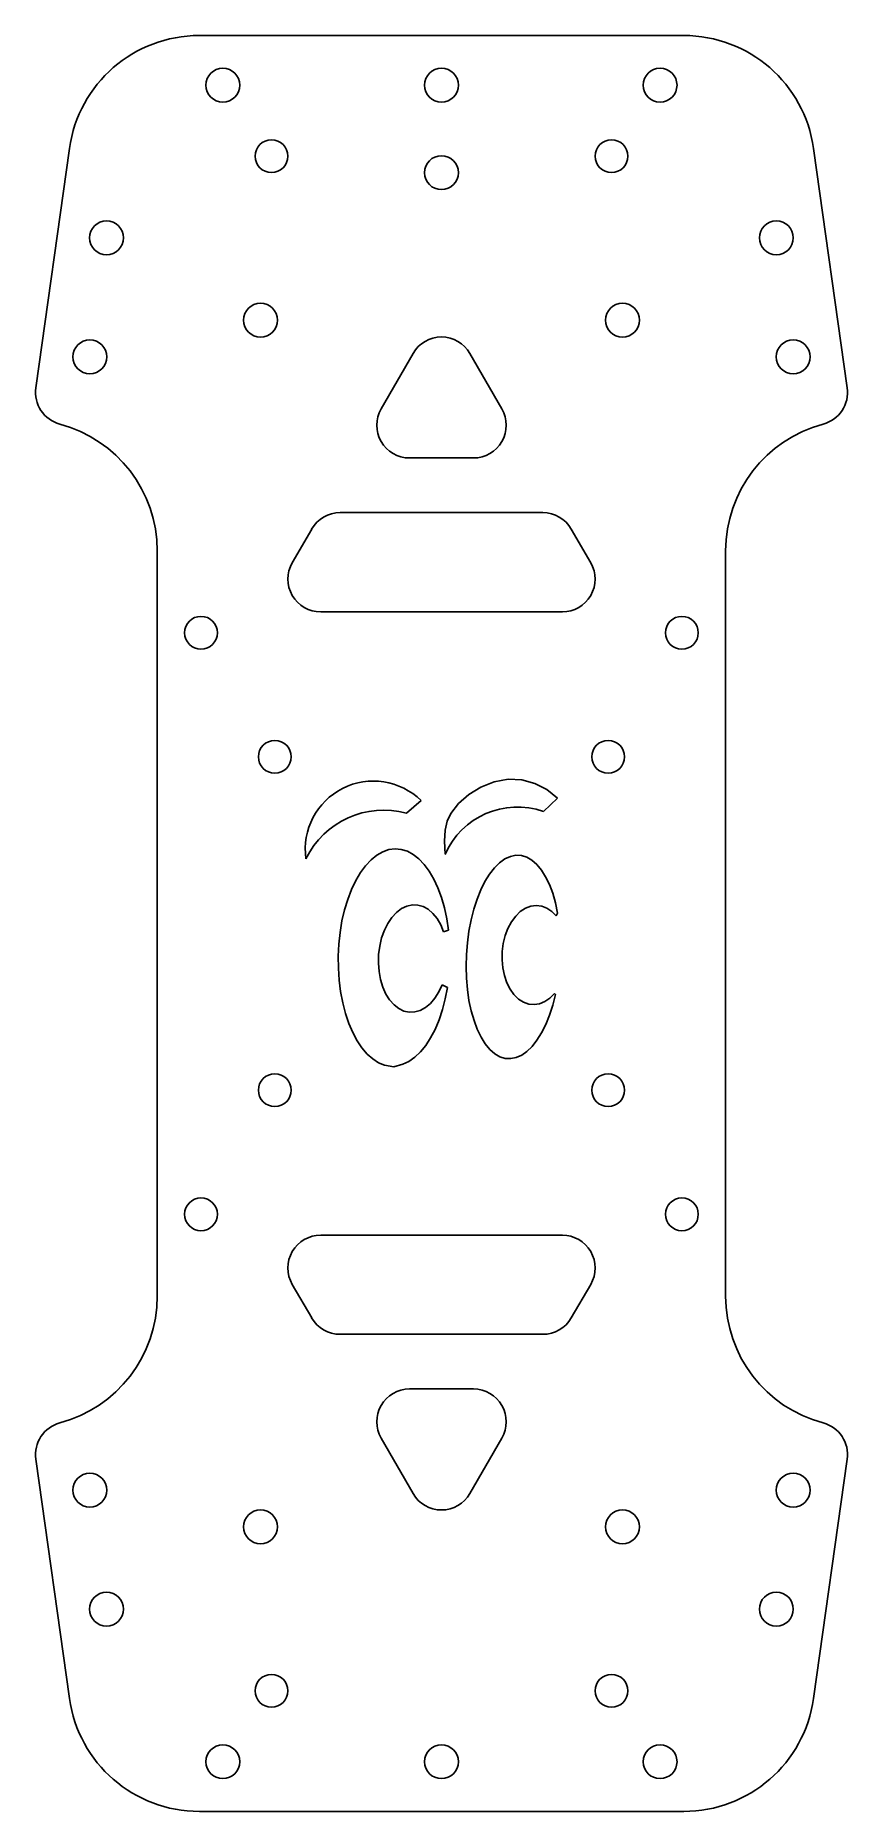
# Model space of a CAD drawing. Header units: inches. Extents: x 680 to 754, y 293 to 455.
import ezdxf

# ---------------------------------------------------------------- set-up
doc = ezdxf.new("R2010")
doc.units = ezdxf.units.IN
doc.header["$MEASUREMENT"] = 0
doc.linetypes.add('Continuous2', pattern=[0])
doc.layers.add('Modified Main Plates', color=1, linetype='Continuous')

msp = doc.modelspace()

# ---------------------------------------------------------------- linework, layer by layer
at = {"layer": 'Modified Main Plates', "color": 1, "linetype": 'Continuous2', "lineweight": -3, "true_color": 0xff0000}
for p, q in [((694.68, 455.26), (738.99, 455.26)), ((682.8, 444.93), (679.72, 423.03)), ((750.87, 444.93), (753.95, 423.03)), ((690.83, 339.93), (690.83, 408.11)), ((742.83, 408.11), (742.83, 339.93)), ((682.8, 303.12), (679.72, 325.02)), ((750.87, 303.12), (753.95, 325.02)), ((694.68, 292.79), (738.99, 292.79))]:
    msp.add_line(p, q, dxfattribs=at)
at = {"layer": 'Modified Main Plates', "color": 5, "linetype": 'Continuous2', "lineweight": -3, "true_color": 0x0000ff}
for p, q in [((714.24, 426.18), (711.31, 421.11)), ((719.43, 426.18), (722.36, 421.11)), ((713.91, 416.61), (719.76, 416.61)), ((726.11, 411.61), (707.55, 411.61)), ((703.18, 407.03), (704.96, 410.11)), ((730.49, 407.03), (728.71, 410.11)), ((705.78, 402.53), (727.89, 402.53)), ((721.66, 386.98), (720.44, 386.49)), ((722.93, 387.22), (721.66, 386.98)), ((724.19, 387.16), (722.93, 387.22)), ((725.38, 386.84), (724.19, 387.16)), ((726.48, 386.27), (725.38, 386.84)), ((713.63, 384.11), (714.96, 385.26)), ((719.32, 385.81), (718.38, 384.99)), ((720.44, 386.49), (719.32, 385.81)), ((726.16, 384.28), (727.45, 385.48)), ((727.45, 385.48), (726.48, 386.27)), ((717.69, 384.1), (717.35, 383.38)), ((718.38, 384.99), (717.69, 384.1)), ((717.16, 382.55), (717.1, 381.56)), ((717.35, 383.38), (717.16, 382.55)), ((710.92, 380.27), (710.39, 379.85)), ((711.46, 380.58), (710.92, 380.27)), ((712.02, 380.78), (711.46, 380.58)), ((712.59, 380.85), (712.02, 380.78)), ((713.15, 380.8), (712.59, 380.85)), ((713.71, 380.63), (713.15, 380.8)), ((714.25, 380.34), (713.71, 380.63)), ((714.77, 379.93), (714.25, 380.34)), ((717.1, 381.56), (717.16, 380.35)), ((723.64, 380.26), (723.14, 380.16)), ((724.14, 380.23), (723.64, 380.26)), ((724.63, 380.08), (724.14, 380.23)), ((709.42, 378.68), (708.99, 377.95)), ((709.89, 379.31), (709.42, 378.68)), ((710.39, 379.85), (709.89, 379.31)), ((715.26, 379.42), (714.77, 379.93)), ((715.72, 378.8), (715.26, 379.42)), ((716.14, 378.08), (715.72, 378.8)), ((721.68, 379.12), (721.23, 378.55)), ((722.15, 379.58), (721.68, 379.12)), ((722.64, 379.93), (722.15, 379.58)), ((723.14, 380.16), (722.64, 379.93)), ((725.1, 379.81), (724.63, 380.08)), ((725.55, 379.42), (725.1, 379.81)), ((725.97, 378.91), (725.55, 379.42)), ((726.36, 378.3), (725.97, 378.91)), ((708.6, 377.13), (708.26, 376.23)), ((708.99, 377.95), (708.6, 377.13)), ((716.51, 377.28), (716.14, 378.08)), ((716.84, 376.4), (716.51, 377.28)), ((720.43, 377.1), (720.09, 376.25)), ((720.81, 377.87), (720.43, 377.1)), ((721.23, 378.55), (720.81, 377.87)), ((726.7, 377.59), (726.36, 378.3)), ((727.01, 376.79), (726.7, 377.59)), ((708.26, 376.23), (707.97, 375.28)), ((712.72, 375.03), (713.18, 375.38)), ((713.18, 375.38), (713.67, 375.61)), ((713.67, 375.61), (714.17, 375.72)), ((714.17, 375.72), (714.67, 375.71)), ((714.67, 375.71), (715.16, 375.58)), ((715.16, 375.58), (715.62, 375.32)), ((715.62, 375.32), (716.05, 374.95)), ((717.11, 375.45), (716.84, 376.4)), ((717.33, 374.45), (717.11, 375.45)), ((719.79, 375.33), (719.54, 374.35)), ((720.09, 376.25), (719.79, 375.33)), ((724.04, 375.11), (724.51, 375.42)), ((724.51, 375.42), (725, 375.61)), ((725, 375.61), (725.5, 375.68)), ((725.5, 375.68), (726, 375.62)), ((726, 375.62), (726.48, 375.43)), ((726.48, 375.43), (726.92, 375.13)), ((727.26, 375.9), (727.01, 376.79)), ((727.46, 374.96), (727.26, 375.9)), ((707.73, 374.26), (707.56, 373.21)), ((707.97, 375.28), (707.73, 374.26)), ((711.61, 373.4), (711.93, 374.03)), ((711.93, 374.03), (712.3, 374.58)), ((712.3, 374.58), (712.72, 375.03)), ((716.05, 374.95), (716.44, 374.48)), ((716.44, 374.48), (716.77, 373.91)), ((716.77, 373.91), (717.03, 373.27)), ((717.48, 373.4), (717.33, 374.45)), ((719.54, 374.35), (719.34, 373.32)), ((722.91, 373.58), (723.24, 374.18)), ((723.24, 374.18), (723.62, 374.7)), ((723.62, 374.7), (724.04, 375.11)), ((726.92, 375.13), (727.33, 374.72)), ((727.33, 374.72), (727.46, 374.96)), ((707.44, 372.13), (707.39, 371.03)), ((707.56, 373.21), (707.44, 372.13)), ((711.18, 371.96), (711.36, 372.7)), ((711.36, 372.7), (711.61, 373.4)), ((717.03, 373.27), (717.48, 373.4)), ((719.2, 372.26), (719.12, 371.18)), ((719.34, 373.32), (719.2, 372.26)), ((722.39, 371.46), (722.48, 372.2)), ((722.48, 372.2), (722.66, 372.92)), ((722.66, 372.92), (722.91, 373.58)), ((707.39, 371.03), (707.4, 369.93)), ((711.06, 370.4), (711.08, 371.18)), ((711.08, 371.18), (711.18, 371.96)), ((719.12, 371.18), (719.09, 370.1)), ((722.37, 370.71), (722.39, 371.46)), ((722.44, 369.97), (722.37, 370.71)), ((707.4, 369.93), (707.47, 368.85)), ((707.47, 368.85), (707.6, 367.79)), ((711.12, 369.63), (711.06, 370.4)), ((711.25, 368.89), (711.12, 369.63)), ((711.47, 368.2), (711.25, 368.89)), ((719.09, 370.1), (719.12, 369.03)), ((719.12, 369.03), (719.21, 367.99)), ((722.59, 369.26), (722.44, 369.97)), ((722.81, 368.6), (722.59, 369.26)), ((707.6, 367.79), (707.8, 366.76)), ((711.75, 367.57), (711.47, 368.2)), ((712.09, 367.03), (711.75, 367.57)), ((716.23, 367.19), (715.82, 366.71)), ((716.59, 367.76), (716.23, 367.19)), ((716.89, 368.41), (716.59, 367.76)), ((717.38, 368.17), (716.89, 368.41)), ((717.18, 367.13), (717.38, 368.17)), ((719.21, 367.99), (719.35, 366.99)), ((723.11, 368.02), (722.81, 368.6)), ((723.46, 367.52), (723.11, 368.02)), ((723.88, 367.11), (723.46, 367.52)), ((726.76, 367.2), (726.3, 366.88)), ((727.18, 367.63), (726.76, 367.2)), ((727.02, 366.56), (727.27, 367.54)), ((727.27, 367.54), (727.18, 367.63)), ((707.8, 366.76), (708.05, 365.79)), ((708.05, 365.79), (708.35, 364.88)), ((712.49, 366.58), (712.09, 367.03)), ((712.93, 366.24), (712.49, 366.58)), ((713.4, 366.01), (712.93, 366.24)), ((713.89, 365.91), (713.4, 366.01)), ((714.39, 365.93), (713.89, 365.91)), ((714.89, 366.07), (714.39, 365.93)), ((715.37, 366.33), (714.89, 366.07)), ((715.82, 366.71), (715.37, 366.33)), ((716.61, 365.21), (716.92, 366.14)), ((716.92, 366.14), (717.18, 367.13)), ((719.35, 366.99), (719.55, 366.04)), ((719.55, 366.04), (719.81, 365.15)), ((724.33, 366.83), (723.88, 367.11)), ((724.81, 366.65), (724.33, 366.83)), ((725.31, 366.61), (724.81, 366.65)), ((725.81, 366.68), (725.31, 366.61)), ((726.3, 366.88), (725.81, 366.68)), ((726.38, 364.79), (726.72, 365.64)), ((726.72, 365.64), (727.02, 366.56)), ((708.35, 364.88), (708.71, 364.05)), ((708.71, 364.05), (709.11, 363.29)), ((715.84, 363.56), (716.25, 364.34)), ((716.25, 364.34), (716.61, 365.21)), ((719.81, 365.15), (720.11, 364.35)), ((720.11, 364.35), (720.45, 363.63)), ((725.57, 363.35), (725.99, 364.02)), ((725.99, 364.02), (726.38, 364.79)), ((709.11, 363.29), (709.55, 362.64)), ((709.55, 362.64), (710.03, 362.08)), ((714.91, 362.27), (715.39, 362.87)), ((715.39, 362.87), (715.84, 363.56)), ((720.45, 363.63), (720.84, 363.02)), ((720.84, 363.02), (721.26, 362.51)), ((721.26, 362.51), (721.71, 362.11)), ((724.17, 361.98), (724.65, 362.32)), ((724.65, 362.32), (725.13, 362.78)), ((725.13, 362.78), (725.57, 363.35)), ((710.03, 362.08), (710.54, 361.63)), ((710.54, 361.63), (711.07, 361.29)), ((711.07, 361.29), (711.62, 361.07)), ((711.62, 361.07), (712.47, 360.92)), ((712.47, 360.92), (713.31, 361.14)), ((713.31, 361.14), (713.86, 361.4)), ((713.86, 361.4), (714.4, 361.78)), ((714.4, 361.78), (714.91, 362.27)), ((721.71, 362.11), (722.18, 361.84)), ((722.18, 361.84), (722.67, 361.68)), ((722.67, 361.68), (723.17, 361.66)), ((723.17, 361.66), (723.67, 361.75)), ((723.67, 361.75), (724.17, 361.98)), ((705.78, 345.51), (727.89, 345.51)), ((703.18, 341.01), (704.96, 337.94)), ((730.49, 341.01), (728.71, 337.94)), ((726.11, 336.44), (707.55, 336.44)), ((713.91, 331.44), (719.76, 331.44)), ((714.24, 321.87), (711.31, 326.94)), ((719.43, 321.87), (722.36, 326.94))]:
    msp.add_line(p, q, dxfattribs=at)
for centre, radius in [((696.83, 450.71), 1.55), ((716.83, 450.71), 1.55), ((736.83, 450.71), 1.55), ((701.28, 444.22), 1.5), ((732.39, 444.22), 1.5), ((716.83, 442.71), 1.55), ((686.19, 436.75), 1.55), ((747.47, 436.75), 1.55), ((700.28, 429.21), 1.55), ((733.39, 429.21), 1.55), ((684.66, 425.86), 1.55), ((749.01, 425.86), 1.55), ((694.83, 400.62), 1.5), ((738.83, 400.62), 1.5), ((701.58, 389.27), 1.5), ((732.08, 389.27), 1.5), ((701.58, 358.77), 1.5), ((732.08, 358.77), 1.5), ((694.83, 347.42), 1.5), ((738.83, 347.42), 1.5), ((684.66, 322.19), 1.55), ((749.01, 322.19), 1.55), ((700.28, 318.83), 1.55), ((733.39, 318.83), 1.55), ((686.19, 311.3), 1.55), ((747.47, 311.3), 1.55), ((701.28, 303.83), 1.5), ((732.39, 303.83), 1.5), ((696.83, 297.34), 1.55), ((716.83, 297.34), 1.55), ((736.83, 297.34), 1.55)]:
    msp.add_circle(centre, radius, dxfattribs=at)
at = {"layer": 'Modified Main Plates', "color": 1, "linetype": 'Continuous2', "lineweight": -3, "true_color": 0xff0000}
for centre, radius, start, end in [((694.68, 443.26), 12, 90, 172), ((738.99, 443.26), 12, 8, 90), ((682.69, 422.61), 3, 172, 255.0962), ((750.98, 422.61), 3, 284.9038, 8), ((678.83, 408.11), 12, 360, 75.0962), ((754.83, 408.11), 12, 104.9038, 180), ((678.83, 339.93), 12, 284.9038, 0), ((754.83, 339.93), 12, 180, 255.0962), ((682.69, 325.43), 3, 104.9038, 188), ((750.98, 325.43), 3, 352, 75.0962), ((694.68, 304.79), 12, 188, 270), ((738.99, 304.79), 12, 270, 352)]:
    msp.add_arc(centre, radius, start, end, dxfattribs=at)
at = {"layer": 'Modified Main Plates', "color": 5, "linetype": 'Continuous2', "lineweight": -3, "true_color": 0x0000ff}
for centre, radius, start, end in [((716.83, 424.68), 3, 30, 150), ((713.91, 419.61), 3, 150, 270), ((719.76, 419.61), 3, 270, 30), ((707.55, 408.61), 3, 90, 150), ((726.11, 408.61), 3, 30, 90), ((705.78, 405.53), 3, 150, 270), ((727.89, 405.53), 3, 270, 30), ((710.6, 380.82), 6.23, 45.531, 188.0642), ((711.55, 376.47), 7.92, 74.7552, 153.9294), ((723.79, 377.45), 7.23, 70.8424, 156.3898), ((705.78, 342.51), 3, 90, 210), ((727.89, 342.51), 3, 330, 90), ((707.55, 339.44), 3, 210, 270), ((726.11, 339.44), 3, 270, 330), ((713.91, 328.44), 3, 90, 210), ((719.76, 328.44), 3, 330, 90), ((716.83, 323.37), 3, 210, 330)]:
    msp.add_arc(centre, radius, start, end, dxfattribs=at)

doc.saveas('drawing.dxf')
